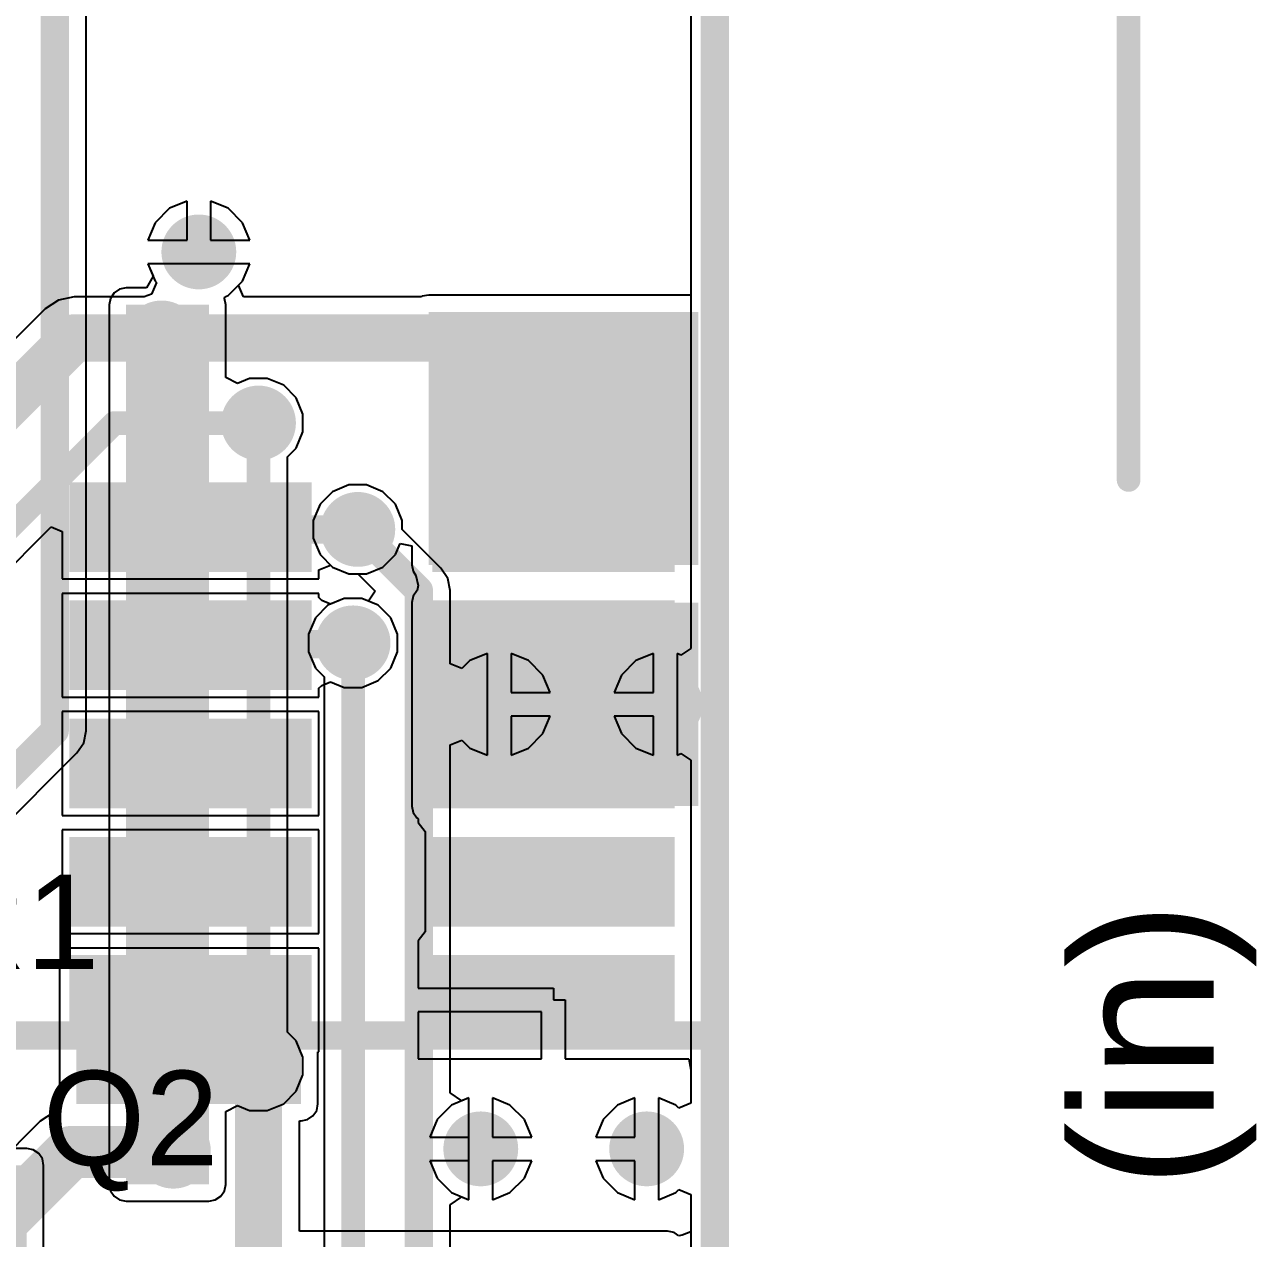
# Model space of a CAD drawing. Header units: millimetres. Extents: x -1231 to 5080, y -1243 to 680.
# Drawn here: x 92.48 to 105.72, y 21.47 to 34.51 of the extents above; entities that cross this region are included whole.
import ezdxf

# ---------------------------------------------------------------- set-up
doc = ezdxf.new("R2010")
doc.units = ezdxf.units.MM
for name, color, linetype in [('BottomLayer', 5, 'Continuous'), ('BottomPaste', 16, 'Continuous'), ('BottomSolder', 6, 'Continuous'), ('Mechanical1', 6, 'Continuous'), ('Mechanical2', 216, 'Continuous'), ('TopLayer', 1, 'Continuous'), ('TopOverlay', 2, 'Continuous'), ('TopSolder', 216, 'Continuous'), ('ViaHoleLayer', 16, 'Continuous')]:
    doc.layers.add(name, color=color, linetype=linetype)
doc.styles.add('Arial', font='arial.ttf', dxfattribs={"height": 0.2})

# ---------------------------------------------------------------- blocks, each defined once
blk = doc.blocks.new('20021121_00010C4LF__B_50')
at = {"layer": 'BottomLayer'}
for points in [[(-2.92, 3.15), (-2.16, 3.15), (-2.16, 0.75), (-2.92, 0.75)], [(-1.65, 3.15), (-0.89, 3.15), (-0.89, 0.75), (-1.65, 0.75)], [(-0.38, 3.15), (0.38, 3.15), (0.38, 0.75), (-0.38, 0.75)], [(0.89, 3.15), (1.65, 3.15), (1.65, 0.75), (0.89, 0.75)], [(2.16, 3.15), (2.92, 3.15), (2.92, 0.75), (2.16, 0.75)], [(-2.92, -0.75), (-2.16, -0.75), (-2.16, -3.15), (-2.92, -3.15)], [(-1.65, -0.75), (-0.89, -0.75), (-0.89, -3.15), (-1.65, -3.15)], [(-0.38, -0.75), (0.38, -0.75), (0.38, -3.15), (-0.38, -3.15)], [(0.89, -0.75), (1.65, -0.75), (1.65, -3.15), (0.89, -3.15)], [(2.16, -0.75), (2.92, -0.75), (2.92, -3.15), (2.16, -3.15)]]:
    blk.add_hatch(color=5, dxfattribs=at).paths.add_polyline_path(points)
at = {"layer": 'BottomPaste'}
for points in [[(-2.92, 3.15), (-2.16, 3.15), (-2.16, 0.75), (-2.92, 0.75)], [(-1.65, 3.15), (-0.89, 3.15), (-0.89, 0.75), (-1.65, 0.75)], [(-0.38, 3.15), (0.38, 3.15), (0.38, 0.75), (-0.38, 0.75)], [(0.89, 3.15), (1.65, 3.15), (1.65, 0.75), (0.89, 0.75)], [(2.16, 3.15), (2.92, 3.15), (2.92, 0.75), (2.16, 0.75)], [(-2.92, -0.75), (-2.16, -0.75), (-2.16, -3.15), (-2.92, -3.15)], [(-1.65, -0.75), (-0.89, -0.75), (-0.89, -3.15), (-1.65, -3.15)], [(-0.38, -0.75), (0.38, -0.75), (0.38, -3.15), (-0.38, -3.15)], [(0.89, -0.75), (1.65, -0.75), (1.65, -3.15), (0.89, -3.15)], [(2.16, -0.75), (2.92, -0.75), (2.92, -3.15), (2.16, -3.15)]]:
    blk.add_hatch(color=16, dxfattribs=at).paths.add_polyline_path(points)
at = {"layer": 'BottomSolder'}
for points in [[(-3.022, 3.252), (-2.058, 3.252), (-2.058, 0.648), (-3.022, 0.648)], [(-1.752, 3.252), (-0.788, 3.252), (-0.788, 0.648), (-1.752, 0.648)], [(-0.482, 3.252), (0.482, 3.252), (0.482, 0.648), (-0.482, 0.648)], [(0.788, 3.252), (1.752, 3.252), (1.752, 0.648), (0.788, 0.648)], [(2.058, 3.252), (3.022, 3.252), (3.022, 0.648), (2.058, 0.648)], [(-3.022, -0.648), (-2.058, -0.648), (-2.058, -3.252), (-3.022, -3.252)], [(-1.752, -0.648), (-0.788, -0.648), (-0.788, -3.252), (-1.752, -3.252)], [(-0.482, -0.648), (0.482, -0.648), (0.482, -3.252), (-0.482, -3.252)], [(0.788, -0.648), (1.752, -0.648), (1.752, -3.252), (0.788, -3.252)], [(2.058, -0.648), (3.022, -0.648), (3.022, -3.252), (2.058, -3.252)]]:
    blk.add_hatch(color=6, dxfattribs=at).paths.add_polyline_path(points)

msp = doc.modelspace()

# ---------------------------------------------------------------- hatches: boundary and pattern name
at = {"layer": 'BottomLayer'}
h = msp.add_hatch(color=5, dxfattribs=at)
edge = h.paths.add_edge_path()
edge.add_arc((94.355, 32.064), 0.3, 0, 360)
h = msp.add_hatch(color=5, dxfattribs=at)
edge = h.paths.add_edge_path()
edge.add_arc((93.955, 31.14), 0.3, 0, 360)
for points in [[(96.825, 28.702), (99.72, 28.702), (99.72, 31.42), (96.825, 31.42)], [(96.825, 26.111), (99.72, 26.111), (99.72, 28.296), (96.825, 28.296)], [(93.04, 22.911), (95.453, 22.911), (95.453, 24.384), (93.04, 24.384)]]:
    msp.add_hatch(color=5, dxfattribs=at).paths.add_polyline_path(points)
h = msp.add_hatch(color=5, dxfattribs=at)
edge = h.paths.add_edge_path()
edge.add_arc((94.996, 30.226), 0.3, 0, 360)
h = msp.add_hatch(color=5, dxfattribs=at)
edge = h.paths.add_edge_path()
edge.add_arc((96.063, 29.083), 0.3, 0, 360)
h = msp.add_hatch(color=5, dxfattribs=at)
edge = h.paths.add_edge_path()
edge.add_arc((96.012, 27.864), 0.3, 0, 360)
h = msp.add_hatch(color=5, dxfattribs=at)
edge = h.paths.add_edge_path()
edge.add_arc((97.582, 27.203), 0.3, 0, 360)
h = msp.add_hatch(color=5, dxfattribs=at)
edge = h.paths.add_edge_path()
edge.add_arc((99.365, 27.203), 0.3, 0, 360)
h = msp.add_hatch(color=5, dxfattribs=at)
edge = h.paths.add_edge_path()
edge.add_arc((94.996, 23.317), 0.3, 0, 360)
h = msp.add_hatch(color=5, dxfattribs=at)
edge = h.paths.add_edge_path()
edge.add_arc((94.082, 22.403), 0.3, 0, 360)
h = msp.add_hatch(color=5, dxfattribs=at)
edge = h.paths.add_edge_path()
edge.add_arc((97.384, 22.428), 0.3, 0, 360)
h = msp.add_hatch(color=5, dxfattribs=at)
edge = h.paths.add_edge_path()
edge.add_arc((99.166, 22.428), 0.3, 0, 360)
at = {"layer": 'BottomSolder'}
h = msp.add_hatch(color=6, dxfattribs=at)
edge = h.paths.add_edge_path()
edge.add_arc((94.355, 32.064), 0.402, 0, 360)
h = msp.add_hatch(color=6, dxfattribs=at)
edge = h.paths.add_edge_path()
edge.add_arc((93.955, 31.14), 0.402, 0, 360)
h = msp.add_hatch(color=6, dxfattribs=at)
edge = h.paths.add_edge_path()
edge.add_arc((94.996, 30.226), 0.402, 0, 360)
h = msp.add_hatch(color=6, dxfattribs=at)
edge = h.paths.add_edge_path()
edge.add_arc((96.063, 29.083), 0.402, 0, 360)
h = msp.add_hatch(color=6, dxfattribs=at)
edge = h.paths.add_edge_path()
edge.add_arc((96.012, 27.864), 0.402, 0, 360)
h = msp.add_hatch(color=6, dxfattribs=at)
edge = h.paths.add_edge_path()
edge.add_arc((97.582, 27.203), 0.402, 0, 360)
h = msp.add_hatch(color=6, dxfattribs=at)
edge = h.paths.add_edge_path()
edge.add_arc((99.365, 27.203), 0.402, 0, 360)
h = msp.add_hatch(color=6, dxfattribs=at)
edge = h.paths.add_edge_path()
edge.add_arc((94.996, 23.317), 0.402, 0, 360)
h = msp.add_hatch(color=6, dxfattribs=at)
edge = h.paths.add_edge_path()
edge.add_arc((94.082, 22.403), 0.402, 0, 360)
h = msp.add_hatch(color=6, dxfattribs=at)
edge = h.paths.add_edge_path()
edge.add_arc((97.384, 22.428), 0.402, 0, 360)
h = msp.add_hatch(color=6, dxfattribs=at)
edge = h.paths.add_edge_path()
edge.add_arc((99.166, 22.428), 0.402, 0, 360)
at = {"layer": 'TopLayer'}
h = msp.add_hatch(color=1, dxfattribs=at)
edge = h.paths.add_edge_path()
edge.add_arc((94.355, 32.064), 0.3, 0, 360)
for points in [[(93.574, 22.047), (94.463, 22.047), (94.463, 31.496), (93.574, 31.496)], [(90.932, 19.025), (92.507, 19.025), (92.507, 22.25), (90.932, 22.25)]]:
    msp.add_hatch(color=1, dxfattribs=at).paths.add_polyline_path(points)
h = msp.add_hatch(color=1, dxfattribs=at)
edge = h.paths.add_edge_path()
edge.add_arc((93.955, 31.14), 0.3, 0, 360)
h = msp.add_hatch(color=1, dxfattribs=at)
edge = h.paths.add_edge_path()
edge.add_arc((94.996, 30.226), 0.3, 0, 360)
h = msp.add_hatch(color=1, dxfattribs=at)
edge = h.paths.add_edge_path()
edge.add_arc((96.063, 29.083), 0.3, 0, 360)
h = msp.add_hatch(color=1, dxfattribs=at)
edge = h.paths.add_edge_path()
edge.add_arc((96.012, 27.864), 0.3, 0, 360)
h = msp.add_hatch(color=1, dxfattribs=at)
edge = h.paths.add_edge_path()
edge.add_arc((97.582, 27.203), 0.3, 0, 360)
h = msp.add_hatch(color=1, dxfattribs=at)
edge = h.paths.add_edge_path()
edge.add_arc((99.365, 27.203), 0.3, 0, 360)
h = msp.add_hatch(color=1, dxfattribs=at)
edge = h.paths.add_edge_path()
edge.add_arc((94.996, 23.317), 0.3, 0, 360)
h = msp.add_hatch(color=1, dxfattribs=at)
edge = h.paths.add_edge_path()
edge.add_arc((94.082, 22.403), 0.3, 0, 360)
h = msp.add_hatch(color=1, dxfattribs=at)
edge = h.paths.add_edge_path()
edge.add_arc((97.384, 22.428), 0.3, 0, 360)
h = msp.add_hatch(color=1, dxfattribs=at)
edge = h.paths.add_edge_path()
edge.add_arc((99.166, 22.428), 0.3, 0, 360)
at = {"layer": 'TopSolder'}
h = msp.add_hatch(color=216, dxfattribs=at)
edge = h.paths.add_edge_path()
edge.add_arc((94.355, 32.064), 0.402, 0, 360)
h = msp.add_hatch(color=216, dxfattribs=at)
edge = h.paths.add_edge_path()
edge.add_arc((93.955, 31.14), 0.402, 0, 360)
h = msp.add_hatch(color=216, dxfattribs=at)
edge = h.paths.add_edge_path()
edge.add_arc((94.996, 30.226), 0.402, 0, 360)
h = msp.add_hatch(color=216, dxfattribs=at)
edge = h.paths.add_edge_path()
edge.add_arc((96.063, 29.083), 0.402, 0, 360)
h = msp.add_hatch(color=216, dxfattribs=at)
edge = h.paths.add_edge_path()
edge.add_arc((96.012, 27.864), 0.402, 0, 360)
h = msp.add_hatch(color=216, dxfattribs=at)
edge = h.paths.add_edge_path()
edge.add_arc((97.582, 27.203), 0.402, 0, 360)
h = msp.add_hatch(color=216, dxfattribs=at)
edge = h.paths.add_edge_path()
edge.add_arc((99.365, 27.203), 0.402, 0, 360)
h = msp.add_hatch(color=216, dxfattribs=at)
edge = h.paths.add_edge_path()
edge.add_arc((94.996, 23.317), 0.402, 0, 360)
h = msp.add_hatch(color=216, dxfattribs=at)
edge = h.paths.add_edge_path()
edge.add_arc((94.082, 22.403), 0.402, 0, 360)
h = msp.add_hatch(color=216, dxfattribs=at)
edge = h.paths.add_edge_path()
edge.add_arc((97.384, 22.428), 0.402, 0, 360)
h = msp.add_hatch(color=216, dxfattribs=at)
edge = h.paths.add_edge_path()
edge.add_arc((99.166, 22.428), 0.402, 0, 360)
at = {"layer": 'ViaHoleLayer'}
h = msp.add_hatch(color=16, dxfattribs=at)
edge = h.paths.add_edge_path()
edge.add_arc((94.355, 32.064), 0.15, 0, 360)
h = msp.add_hatch(color=16, dxfattribs=at)
edge = h.paths.add_edge_path()
edge.add_arc((93.955, 31.14), 0.15, 0, 360)
h = msp.add_hatch(color=16, dxfattribs=at)
edge = h.paths.add_edge_path()
edge.add_arc((94.996, 30.226), 0.15, 0, 360)
h = msp.add_hatch(color=16, dxfattribs=at)
edge = h.paths.add_edge_path()
edge.add_arc((96.063, 29.083), 0.15, 0, 360)
h = msp.add_hatch(color=16, dxfattribs=at)
edge = h.paths.add_edge_path()
edge.add_arc((96.012, 27.864), 0.15, 0, 360)
h = msp.add_hatch(color=16, dxfattribs=at)
edge = h.paths.add_edge_path()
edge.add_arc((97.582, 27.203), 0.15, 0, 360)
h = msp.add_hatch(color=16, dxfattribs=at)
edge = h.paths.add_edge_path()
edge.add_arc((99.365, 27.203), 0.15, 0, 360)
h = msp.add_hatch(color=16, dxfattribs=at)
edge = h.paths.add_edge_path()
edge.add_arc((94.996, 23.317), 0.15, 0, 360)
h = msp.add_hatch(color=16, dxfattribs=at)
edge = h.paths.add_edge_path()
edge.add_arc((94.082, 22.403), 0.15, 0, 360)
h = msp.add_hatch(color=16, dxfattribs=at)
edge = h.paths.add_edge_path()
edge.add_arc((97.384, 22.428), 0.15, 0, 360)
h = msp.add_hatch(color=16, dxfattribs=at)
edge = h.paths.add_edge_path()
edge.add_arc((99.166, 22.428), 0.15, 0, 360)

# ---------------------------------------------------------------- linework, layer by layer
at = {"layer": 'BottomLayer'}
for p, q in [((99.639, 48.788), (99.639, 31.601)), ((94.228, 32.611), (94.041, 32.534)), ((94.228, 32.191), (94.228, 32.611)), ((94.669, 32.534), (94.482, 32.611)), ((94.482, 32.611), (94.482, 32.191)), ((94.041, 32.534), (93.886, 32.378)), ((94.825, 32.378), (94.669, 32.534)), ((93.886, 32.378), (93.808, 32.191)), ((94.902, 32.191), (94.825, 32.378)), ((93.808, 32.191), (94.228, 32.191)), ((94.482, 32.191), (94.902, 32.191)), ((94.902, 31.937), (93.808, 31.937)), ((93.808, 31.937), (93.886, 31.751)), ((94.825, 31.751), (94.902, 31.937)), ((93.901, 31.736), (93.845, 31.612)), ((93.886, 31.751), (93.901, 31.736)), ((94.782, 31.708), (94.825, 31.751)), ((94.835, 31.581), (94.782, 31.708)), ((92.846, 31.547), (92.703, 31.452)), ((93.015, 31.581), (92.846, 31.547)), ((93.769, 31.581), (93.015, 31.581)), ((93.845, 31.612), (93.769, 31.581)), ((96.746, 31.581), (94.835, 31.581)), ((96.755, 31.587), (96.746, 31.581)), ((96.825, 31.601), (96.755, 31.587)), ((99.639, 31.601), (96.825, 31.601)), ((92.703, 31.452), (90.701, 29.449)), ((91.435, 27.775), (92.77, 29.11)), ((92.77, 29.11), (92.887, 29.061)), ((92.887, 29.061), (92.887, 28.551)), ((96.468, 28.812), (96.517, 28.93)), ((96.517, 28.93), (96.644, 28.905)), ((96.644, 28.905), (96.644, 28.702)), ((96.333, 28.678), (96.468, 28.812)), ((95.643, 28.647), (95.77, 28.7)), ((95.643, 28.551), (95.643, 28.647)), ((95.77, 28.7), (95.792, 28.678)), ((95.792, 28.678), (95.968, 28.605)), ((95.968, 28.605), (96.158, 28.605)), ((96.158, 28.605), (96.333, 28.678)), ((96.644, 28.702), (96.657, 28.633)), ((96.657, 28.633), (96.686, 28.589)), ((96.686, 28.589), (96.71, 28.479)), ((92.887, 28.551), (95.643, 28.551)), ((96.71, 28.479), (96.7, 28.426)), ((95.643, 28.396), (92.887, 28.396)), ((92.887, 28.396), (92.887, 27.281)), ((95.643, 28.35), (95.643, 28.396)), ((95.678, 28.321), (95.643, 28.35)), ((95.77, 28.281), (95.678, 28.321)), ((95.917, 28.342), (95.77, 28.281)), ((96.107, 28.342), (95.917, 28.342)), ((96.283, 28.269), (96.107, 28.342)), ((96.657, 28.365), (96.644, 28.296)), ((96.697, 28.424), (96.657, 28.365)), ((96.7, 28.426), (96.697, 28.424)), ((96.417, 28.134), (96.283, 28.269)), ((96.644, 28.296), (96.644, 26.111)), ((96.49, 27.959), (96.417, 28.134)), ((96.49, 27.769), (96.49, 27.959)), ((96.417, 27.593), (96.49, 27.769)), ((96.283, 27.459), (96.417, 27.593)), ((95.643, 27.377), (95.678, 27.407)), ((95.678, 27.407), (95.77, 27.447)), ((95.77, 27.447), (95.917, 27.386)), ((96.107, 27.386), (96.283, 27.459)), ((92.887, 27.281), (95.643, 27.281)), ((95.643, 27.281), (95.643, 27.377)), ((95.917, 27.386), (96.107, 27.386)), ((95.643, 27.126), (92.887, 27.126)), ((92.887, 27.126), (92.887, 26.011)), ((95.643, 26.011), (95.643, 27.126)), ((96.644, 26.111), (96.657, 26.042)), ((92.887, 26.011), (95.643, 26.011)), ((96.657, 26.042), (96.697, 25.983)), ((96.697, 25.983), (96.711, 25.973)), ((96.711, 25.973), (96.711, 25.934)), ((95.643, 25.856), (92.887, 25.856)), ((92.887, 25.856), (92.887, 24.741)), ((95.643, 24.741), (95.643, 25.856)), ((96.711, 25.934), (96.787, 25.839)), ((96.787, 25.839), (96.787, 24.758)), ((96.787, 24.758), (96.711, 24.662)), ((92.887, 24.741), (95.643, 24.741)), ((96.711, 24.662), (96.711, 24.645)), ((96.711, 24.645), (96.711, 24.155)), ((95.643, 24.586), (92.887, 24.586)), ((92.887, 24.586), (92.887, 24.475)), ((95.643, 23.471), (95.643, 24.586)), ((92.873, 24.453), (92.859, 24.384)), ((92.859, 24.384), (92.859, 22.911)), ((92.887, 24.475), (92.873, 24.453)), ((96.711, 24.155), (98.165, 24.155)), ((98.165, 24.155), (98.165, 24.028)), ((98.165, 24.028), (98.292, 24.028)), ((98.292, 24.028), (98.292, 23.394)), ((98.038, 23.901), (96.711, 23.901)), ((96.711, 23.901), (96.711, 23.394)), ((98.038, 23.394), (98.038, 23.901)), ((95.634, 22.911), (95.634, 23.471)), ((95.634, 23.471), (95.643, 23.471)), ((96.711, 23.394), (98.038, 23.394)), ((98.292, 23.394), (99.512, 23.394)), ((99.512, 23.394), (99.619, 23.394)), ((99.619, 23.394), (99.639, 23.276)), ((99.639, 23.276), (99.639, 22.918)), ((92.859, 22.911), (92.803, 22.826)), ((95.621, 22.841), (95.634, 22.911)), ((97.07, 22.898), (96.914, 22.742)), ((97.257, 22.975), (97.07, 22.898)), ((97.257, 22.555), (97.257, 22.975)), ((97.697, 22.898), (97.511, 22.975)), ((97.511, 22.975), (97.511, 22.555)), ((97.853, 22.742), (97.697, 22.898)), ((98.853, 22.898), (98.697, 22.742)), ((99.039, 22.975), (98.853, 22.898)), ((99.039, 22.555), (99.039, 22.975)), ((99.48, 22.898), (99.293, 22.975)), ((99.293, 22.975), (99.293, 22.428)), ((99.512, 22.866), (99.48, 22.898)), ((99.639, 22.918), (99.512, 22.866)), ((92.803, 22.826), (92.652, 22.725)), ((95.523, 22.743), (95.581, 22.783)), ((95.581, 22.783), (95.621, 22.841)), ((92.652, 22.725), (91.716, 21.788)), ((95.436, 21.543), (95.436, 22.73)), ((95.436, 22.73), (95.453, 22.73)), ((95.453, 22.73), (95.523, 22.743)), ((96.914, 22.742), (96.837, 22.555)), ((97.931, 22.555), (97.853, 22.742)), ((98.697, 22.742), (98.619, 22.555)), ((96.837, 22.555), (97.257, 22.555)), ((97.511, 22.555), (97.931, 22.555)), ((98.619, 22.555), (99.039, 22.555)), ((99.293, 22.428), (99.293, 21.881)), ((97.257, 22.301), (96.837, 22.301)), ((96.837, 22.301), (96.914, 22.114)), ((97.257, 21.881), (97.257, 22.301)), ((97.931, 22.301), (97.511, 22.301)), ((97.511, 22.301), (97.511, 21.881)), ((97.853, 22.114), (97.931, 22.301)), ((99.039, 22.301), (98.619, 22.301)), ((98.619, 22.301), (98.697, 22.114)), ((99.039, 21.881), (99.039, 22.301)), ((96.914, 22.114), (97.07, 21.959)), ((97.697, 21.959), (97.853, 22.114)), ((98.697, 22.114), (98.853, 21.959)), ((99.48, 21.959), (99.512, 21.991)), ((99.512, 21.991), (99.639, 21.938)), ((97.07, 21.959), (97.257, 21.881)), ((97.511, 21.881), (97.697, 21.959)), ((98.853, 21.959), (99.039, 21.881)), ((99.293, 21.881), (99.48, 21.959)), ((99.639, 21.938), (99.639, 21.537)), ((99.39, 21.543), (95.436, 21.543)), ((99.46, 21.529), (99.39, 21.543)), ((99.512, 21.494), (99.46, 21.529)), ((99.547, 21.501), (99.512, 21.494)), ((99.639, 21.537), (99.547, 21.501))]:
    msp.add_line(p, q, dxfattribs=at)
for points, const_width in [([(90.881, 29.007), (93.015, 31.14)], 0.508), ([(93.015, 31.14), (93.955, 31.14)], 0.508), ([(93.955, 31.14), (96.952, 31.14)], 0.508), ([(96.952, 31.14), (98.146, 29.947)], 0.254), ([(90.978, 27.757), (93.447, 30.226)], 0.254), ([(93.447, 30.226), (94.996, 30.226)], 0.254), ([(98.146, 29.128), (98.146, 29.947)], 0.254), ([(94.265, 29.108), (94.291, 29.083)], 0.305), ([(98.146, 29.128), (98.165, 29.108)], 0.254), ([(94.291, 29.083), (96.063, 29.083)], 0.305), ([(94.265, 27.838), (94.278, 27.851)], 0.305), ([(94.278, 27.851), (95.999, 27.851)], 0.305), ([(95.999, 27.851), (96.012, 27.864)], 0.305), ([(94.265, 23.647), (94.285, 23.628)], 0.305), ([(94.285, 23.317), (94.285, 23.628)], 0.305), ([(94.996, 21.946), (94.996, 23.317)], 0.508), ([(92.045, 21.459), (92.982, 22.395)], 0.559), ([(92.982, 22.395), (94.074, 22.395)], 0.559), ([(94.074, 22.395), (94.082, 22.403)], 0.559), ([(94.996, 20.855), (94.996, 21.946)], 0.508)]:
    msp.add_lwpolyline(points, dxfattribs=dict(at, const_width=const_width))
for points, const_width in [([(92.888, 31.14, 1), (93.142, 31.14, 1)], 0.254), ([(92.888, 31.14, 1), (93.142, 31.14, 1)], 0.254), ([(93.828, 31.14, 1), (94.082, 31.14, 1)], 0.254), ([(93.828, 31.14, 1), (94.082, 31.14, 1)], 0.254), ([(96.825, 31.14, 1), (97.079, 31.14, 1)], 0.254), ([(96.888, 31.14, 1), (97.015, 31.14, 1)], 0.127), ([(93.383, 30.226, 1), (93.51, 30.226, 1)], 0.127), ([(93.383, 30.226, 1), (93.51, 30.226, 1)], 0.127), ([(94.932, 30.226, 1), (95.059, 30.226, 1)], 0.127), ([(98.082, 29.947, 1), (98.209, 29.947, 1)], 0.127), ([(98.082, 29.947, 1), (98.209, 29.947, 1)], 0.127), ([(94.189, 29.108, 1), (94.341, 29.108, 1)], 0.152), ([(98.082, 29.128, 1), (98.209, 29.128, 1)], 0.127), ([(98.082, 29.128, 1), (98.209, 29.128, 1)], 0.127), ([(94.214, 29.083, 1), (94.367, 29.083, 1)], 0.152), ([(94.214, 29.083, 1), (94.367, 29.083, 1)], 0.152), ([(95.987, 29.083, 1), (96.139, 29.083, 1)], 0.152), ([(98.102, 29.108, 1), (98.229, 29.108, 1)], 0.127), ([(94.189, 27.838, 1), (94.341, 27.838, 1)], 0.152), ([(94.202, 27.851, 1), (94.354, 27.851, 1)], 0.152), ([(94.202, 27.851, 1), (94.354, 27.851, 1)], 0.152), ([(95.923, 27.851, 1), (96.076, 27.851, 1)], 0.152), ([(95.923, 27.851, 1), (96.076, 27.851, 1)], 0.152), ([(95.936, 27.864, 1), (96.088, 27.864, 1)], 0.152), ([(94.189, 23.647, 1), (94.341, 23.647, 1)], 0.152), ([(94.209, 23.628, 1), (94.361, 23.628, 1)], 0.152), ([(94.209, 23.628, 1), (94.361, 23.628, 1)], 0.152), ([(94.869, 23.317, 1), (95.123, 23.317, 1)], 0.254), ([(94.209, 23.317, 1), (94.361, 23.317, 1)], 0.152), ([(92.842, 22.395, 1), (93.121, 22.395, 1)], 0.279), ([(92.842, 22.395, 1), (93.121, 22.395, 1)], 0.279), ([(93.934, 22.395, 1), (94.213, 22.395, 1)], 0.279), ([(93.934, 22.395, 1), (94.213, 22.395, 1)], 0.279), ([(93.942, 22.403, 1), (94.221, 22.403, 1)], 0.279), ([(94.869, 21.946, 1), (95.123, 21.946, 1)], 0.254), ([(94.869, 21.946, 1), (95.123, 21.946, 1)], 0.254)]:
    msp.add_lwpolyline(points, format="xyb", close=True, dxfattribs=dict(at, const_width=const_width))
at = {"layer": 'Mechanical1'}
for points, const_width in [([(104.343, 29.614), (104.343, 49.047)], 0.254), ([(-1.702, 23.647), (99.898, 23.647)], 0.305)]:
    msp.add_lwpolyline(points, dxfattribs=dict(at, const_width=const_width))
for points, const_width in [([(104.28, 29.614, 1), (104.407, 29.614, 1)], 0.127), ([(99.822, 23.647, 1), (99.974, 23.647, 1)], 0.152)]:
    msp.add_lwpolyline(points, format="xyb", close=True, dxfattribs=dict(at, const_width=const_width))
at = {"layer": 'Mechanical2', "const_width": 0.305}
msp.add_lwpolyline([(99.898, -1.753), (99.898, 49.047)], dxfattribs=at)
at = {"layer": 'TopLayer'}
for p, q in [((99.639, 48.788), (99.639, 27.804)), ((93.143, 26.919), (93.143, 38.74)), ((94.228, 32.611), (94.041, 32.534)), ((94.228, 32.191), (94.228, 32.611)), ((94.669, 32.534), (94.482, 32.611)), ((94.482, 32.611), (94.482, 32.191)), ((94.041, 32.534), (93.886, 32.378)), ((94.825, 32.378), (94.669, 32.534)), ((93.886, 32.378), (93.808, 32.191)), ((94.902, 32.191), (94.825, 32.378)), ((93.808, 32.191), (94.228, 32.191)), ((94.482, 32.191), (94.902, 32.191)), ((94.902, 31.937), (93.808, 31.937)), ((93.808, 31.937), (93.863, 31.804)), ((94.825, 31.751), (94.902, 31.937)), ((93.863, 31.804), (93.793, 31.677)), ((93.504, 31.663), (93.445, 31.624)), ((93.574, 31.677), (93.504, 31.663)), ((93.793, 31.677), (93.574, 31.677)), ((94.669, 31.595), (94.825, 31.751)), ((93.406, 31.565), (93.392, 31.496)), ((93.392, 31.496), (93.392, 22.047)), ((93.445, 31.624), (93.406, 31.565)), ((94.63, 31.565), (94.635, 31.581)), ((94.644, 31.496), (94.63, 31.565)), ((94.635, 31.581), (94.669, 31.595)), ((94.644, 30.716), (94.644, 31.496)), ((94.771, 30.65), (94.644, 30.716)), ((94.901, 30.704), (94.771, 30.65)), ((95.091, 30.704), (94.901, 30.704)), ((95.267, 30.631), (95.091, 30.704)), ((95.401, 30.497), (95.267, 30.631)), ((95.474, 30.321), (95.401, 30.497)), ((95.474, 30.131), (95.474, 30.321)), ((95.401, 29.955), (95.474, 30.131)), ((95.307, 29.861), (95.401, 29.955)), ((95.307, 23.682), (95.307, 29.861)), ((95.968, 29.561), (95.792, 29.488)), ((96.158, 29.561), (95.968, 29.561)), ((96.333, 29.488), (96.158, 29.561)), ((95.792, 29.488), (95.658, 29.354)), ((96.468, 29.354), (96.333, 29.488)), ((95.658, 29.354), (95.585, 29.178)), ((96.541, 29.178), (96.468, 29.354)), ((95.585, 29.178), (95.585, 28.988)), ((96.541, 29.081), (96.541, 29.178)), ((95.585, 28.988), (95.658, 28.812)), ((96.956, 28.665), (96.541, 29.081)), ((95.658, 28.812), (95.792, 28.678)), ((95.792, 28.678), (95.968, 28.605)), ((95.968, 28.605), (96.064, 28.605)), ((96.064, 28.605), (96.25, 28.42)), ((97.029, 28.556), (96.956, 28.665)), ((97.055, 28.427), (97.029, 28.556)), ((95.917, 28.342), (95.741, 28.269)), ((96.107, 28.342), (95.917, 28.342)), ((96.178, 28.312), (96.107, 28.342)), ((96.25, 28.42), (96.178, 28.312)), ((97.055, 27.64), (97.055, 28.427)), ((95.741, 28.269), (95.607, 28.134)), ((95.607, 28.134), (95.534, 27.959)), ((95.534, 27.959), (95.534, 27.769)), ((99.639, 27.804), (99.534, 27.733)), ((95.534, 27.769), (95.607, 27.593)), ((97.268, 27.673), (97.182, 27.587)), ((97.455, 27.75), (97.268, 27.673)), ((97.455, 27.203), (97.455, 27.75)), ((97.896, 27.673), (97.709, 27.75)), ((97.709, 27.75), (97.709, 27.33)), ((98.052, 27.517), (97.896, 27.673)), ((99.051, 27.673), (98.895, 27.517)), ((99.238, 27.75), (99.051, 27.673)), ((99.238, 27.33), (99.238, 27.75)), ((99.534, 27.733), (99.492, 27.75)), ((99.492, 27.75), (99.492, 27.203)), ((95.607, 27.593), (95.701, 27.499)), ((97.182, 27.587), (97.055, 27.64)), ((95.701, 27.499), (95.701, 21.262)), ((98.129, 27.33), (98.052, 27.517)), ((98.895, 27.517), (98.818, 27.33)), ((97.709, 27.33), (98.129, 27.33)), ((98.818, 27.33), (99.238, 27.33)), ((97.455, 26.656), (97.455, 27.203)), ((99.492, 27.203), (99.492, 26.656)), ((98.129, 27.076), (97.709, 27.076)), ((97.709, 27.076), (97.709, 26.656)), ((98.052, 26.89), (98.129, 27.076)), ((99.238, 27.076), (98.818, 27.076)), ((98.818, 27.076), (98.895, 26.89)), ((99.238, 26.656), (99.238, 27.076)), ((93.118, 26.79), (93.143, 26.919)), ((97.896, 26.734), (98.052, 26.89)), ((98.895, 26.89), (99.051, 26.734)), ((93.045, 26.681), (93.118, 26.79)), ((97.055, 26.767), (97.182, 26.82)), ((97.055, 23.029), (97.055, 26.767)), ((97.182, 26.82), (97.268, 26.734)), ((97.268, 26.734), (97.455, 26.656)), ((97.709, 26.656), (97.896, 26.734)), ((99.051, 26.734), (99.238, 26.656)), ((91.907, 25.543), (93.045, 26.681)), ((99.492, 26.656), (99.534, 26.674)), ((99.534, 26.674), (99.639, 26.603)), ((99.639, 26.603), (99.639, 22.918)), ((95.401, 23.588), (95.307, 23.682)), ((95.474, 23.412), (95.401, 23.588)), ((95.474, 23.222), (95.474, 23.412)), ((95.401, 23.047), (95.474, 23.222)), ((95.267, 22.912), (95.401, 23.047)), ((97.182, 22.944), (97.055, 23.029)), ((94.644, 22.828), (94.771, 22.893)), ((94.771, 22.893), (94.901, 22.839)), ((95.091, 22.839), (95.267, 22.912)), ((97.257, 22.975), (97.182, 22.944)), ((97.257, 22.428), (97.257, 22.975)), ((97.697, 22.898), (97.511, 22.975)), ((97.511, 22.975), (97.511, 22.555)), ((97.853, 22.742), (97.697, 22.898)), ((98.853, 22.898), (98.697, 22.742)), ((99.039, 22.975), (98.853, 22.898)), ((99.039, 22.555), (99.039, 22.975)), ((99.48, 22.898), (99.293, 22.975)), ((99.293, 22.975), (99.293, 22.428)), ((99.512, 22.866), (99.48, 22.898)), ((99.639, 22.918), (99.512, 22.866)), ((94.644, 22.047), (94.644, 22.828)), ((94.901, 22.839), (95.091, 22.839)), ((97.931, 22.555), (97.853, 22.742)), ((98.697, 22.742), (98.619, 22.555)), ((97.511, 22.555), (97.931, 22.555)), ((98.619, 22.555), (99.039, 22.555)), ((92.507, 22.432), (90.932, 22.432)), ((92.576, 22.418), (92.507, 22.432)), ((92.635, 22.379), (92.576, 22.418)), ((92.674, 22.32), (92.635, 22.379)), ((97.257, 21.881), (97.257, 22.428)), ((99.293, 22.428), (99.293, 21.881)), ((92.688, 22.25), (92.674, 22.32)), ((92.688, 19.025), (92.688, 22.25)), ((97.931, 22.301), (97.511, 22.301)), ((97.511, 22.301), (97.511, 21.881)), ((97.853, 22.114), (97.931, 22.301)), ((99.039, 22.301), (98.619, 22.301)), ((98.619, 22.301), (98.697, 22.114)), ((99.039, 21.881), (99.039, 22.301)), ((97.697, 21.959), (97.853, 22.114)), ((98.697, 22.114), (98.853, 21.959)), ((93.392, 22.047), (93.406, 21.978)), ((93.406, 21.978), (93.445, 21.919)), ((94.591, 21.919), (94.63, 21.978)), ((94.63, 21.978), (94.644, 22.047)), ((99.48, 21.959), (99.512, 21.991)), ((99.512, 21.991), (99.639, 21.938)), ((93.445, 21.919), (93.504, 21.88)), ((93.504, 21.88), (93.574, 21.866)), ((93.574, 21.866), (94.463, 21.866)), ((94.463, 21.866), (94.532, 21.88)), ((94.532, 21.88), (94.591, 21.919)), ((97.055, 21.827), (97.182, 21.912)), ((97.182, 21.912), (97.257, 21.881)), ((97.511, 21.881), (97.697, 21.959)), ((98.853, 21.959), (99.039, 21.881)), ((99.293, 21.881), (99.48, 21.959)), ((99.639, 21.938), (99.639, 19.027)), ((97.055, 16.302), (97.055, 21.827))]:
    msp.add_line(p, q, dxfattribs=at)
for points, const_width in [([(92.807, 26.919), (92.807, 38.74)], 0.305), ([(94.996, 23.317), (94.996, 30.226)], 0.254), ([(96.063, 29.083), (96.718, 28.427)], 0.305), ([(96.718, 16.302), (96.718, 28.427)], 0.305), ([(96.012, 21.133), (96.012, 27.864)], 0.254), ([(91.669, 25.781), (92.807, 26.919)], 0.305)]:
    msp.add_lwpolyline(points, dxfattribs=dict(at, const_width=const_width))
for points, const_width in [([(94.932, 30.226, 1), (95.059, 30.226, 1)], 0.127), ([(95.987, 29.083, 1), (96.139, 29.083, 1)], 0.152), ([(96.642, 28.427, 1), (96.795, 28.427, 1)], 0.152), ([(96.642, 28.427, 1), (96.795, 28.427, 1)], 0.152), ([(95.948, 27.864, 1), (96.076, 27.864, 1)], 0.127), ([(92.731, 26.919, 1), (92.883, 26.919, 1)], 0.152), ([(92.731, 26.919, 1), (92.883, 26.919, 1)], 0.152), ([(94.932, 23.317, 1), (95.059, 23.317, 1)], 0.127)]:
    msp.add_lwpolyline(points, format="xyb", close=True, dxfattribs=dict(at, const_width=const_width))

# ---------------------------------------------------------------- block references
at = {"rotation": 270}
msp.add_blockref('20021121_00010C4LF__B_50', (96.215, 26.568), dxfattribs=at)

# ---------------------------------------------------------------- texts
at = {"layer": 'Mechanical1', "style": 'Arial'}
msp.add_text('2.00 (in)', height=1.524, rotation=90, dxfattribs=at).set_placement((105.257, 17.274))
at = {"layer": 'TopOverlay', "style": 'Arial'}
for s, p in [('R1', (91.474, 24.359)), ('Q2', (92.676, 22.251))]:
    msp.add_text(s, height=1.016, dxfattribs=at).set_placement(p)

doc.saveas('drawing.dxf')
